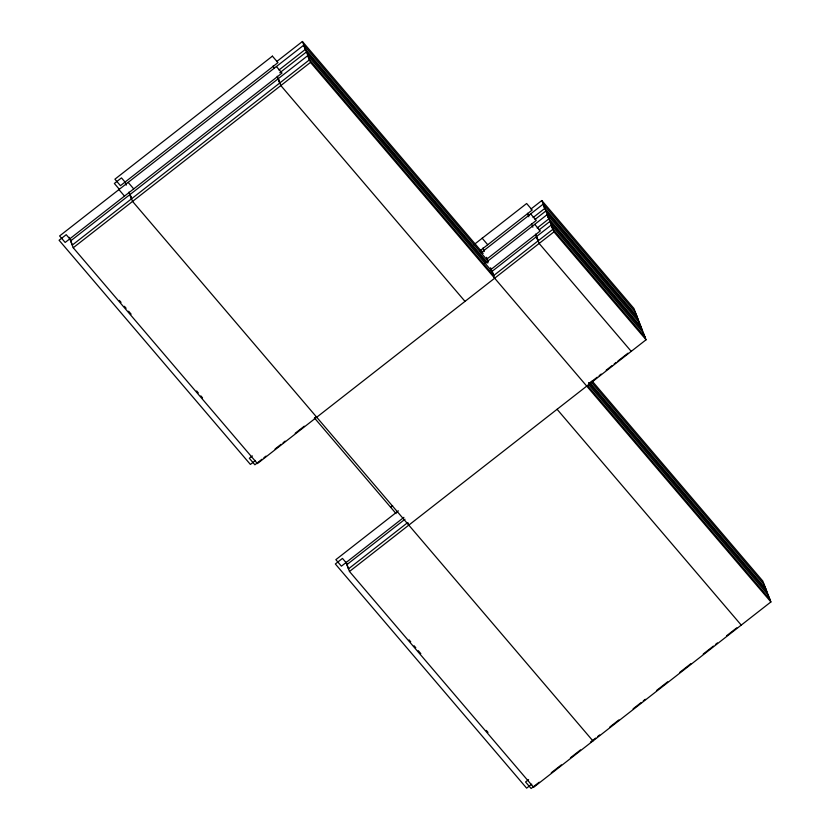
<?xml version="1.0" encoding="UTF-8"?>
<svg xmlns="http://www.w3.org/2000/svg" width="830" height="830" viewBox="0 0 830 830"><rect width="100%" height="100%" fill="white"/><g stroke="black" fill="none" stroke-linecap="round" stroke-linejoin="round"><path stroke-width="1.25" d="M276.691 61.576L302.4 41.5L483.195 253.378M278.963 70.011L305.284 49.458L303.645 45.235L59.615 235.948L65.165 242.453L282.003 73.071L276.463 66.587M279.762 72.801L306.446 51.948L486.401 262.84M530.951 209.025L541.824 200.528L553.973 231.871L257.404 463.576L73.237 247.755L310.503 62.395L302.4 41.5M473.92 244.694L526.645 203.506L532.206 210.021L479.74 250.982M528.523 215.561L543.059 204.222L544.708 208.486L533.088 217.564M481.016 252.766L530.702 213.953L536.263 220.469L486.577 259.292M534.997 219.473L545.87 210.976L637.959 318.886M485.073 263.214L547.105 214.669L548.765 218.933L537.145 228.011M539.054 229.92L549.927 221.423L642.005 329.334M252.351 455.909L249.322 458.264L254.883 464.779L261.938 459.26M490.634 269.74L540.32 230.916L534.748 224.401M255.484 460.463L250.401 464.437L59.096 240.254L66.224 234.683L71.256 240.586M263.95 457.683L265.974 456.116M275.041 449.02L281.09 444.299M283.103 442.722L285.126 441.145M295.2 433.27L304.278 426.184M314.363 418.31L316.375 416.733M390.598 507.192L392.632 505.595M398.358 510.834L335.849 559.669L341.41 566.174L403.909 517.349M404.988 519.238L346.992 564.545L348.59 569.007M348.621 568.747L407.634 522.641M589.207 383.439L597.195 377.204M599.187 375.637L601.19 374.081M606.18 370.18L612.177 365.501M614.169 363.945L616.171 362.378M617.883 361.06L627.978 353.175M592.091 380.991L762.801 581.042L770.904 601.937L533.649 787.297L349.482 571.476L646.062 339.781L633.902 308.438L541.824 200.528M528.596 779.629L525.566 781.995L531.117 788.5L539.189 782.202M531.729 784.184L526.635 788.158L335.341 563.975L342.468 558.403L347.5 564.307M551.286 772.751L561.36 764.876M570.438 757.78L580.523 749.905M590.441 742.145L595.639 738.098M597.559 736.594L599.675 734.944M609.749 727.07L618.889 719.921M633.114 708.81L641.248 702.46M643.281 700.873L645.315 699.285M656.489 690.55L667.662 681.814M679.863 672.29L691.037 663.554M703.228 654.03L713.385 646.093M715.418 644.505L717.452 642.918M726.603 635.77L736.76 627.833M635.199 311.945L543.349 204.315L544.978 208.506L636.828 316.137M639.256 322.393L547.406 214.763L549.035 218.954L640.874 326.584M643.302 332.84L551.452 225.21L553.081 229.402L644.931 337.032M553.973 231.871L646.062 339.781M631.225 351.36L539.147 243.46L535.547 234.174M482.147 238.2L487.729 244.746M303.925 45.287L487.853 260.828M591.095 381.81L764.098 584.559M305.554 49.468L487.801 263.048M590.192 383.035L765.727 588.74M588.574 382.568L766.847 591.489M307.982 55.735L491.91 271.275M588.428 384.383L768.155 595.006M309.611 59.916L493.528 275.467M587.526 385.618L769.773 599.187M310.503 62.395L770.904 601.937M465.008 301.383L280.841 85.563L277.241 76.277M557.086 409.294L741.242 625.104M128.162 182.382L133.713 188.898M125.683 182.808L121.481 177.89L114.364 183.461L119.396 189.365M592.962 740.951L132.561 201.41L128.951 192.124M314.477 417.998L396.055 513.594M118.97 189.634L124.5 196.119M119.375 300.398L121.056 302.369M124.417 306.301L126.098 308.272M128.619 311.219L131.13 314.176M196.648 390.94L198.318 392.912M200.839 395.869L202.52 397.829M409.055 639.868L410.736 641.839M414.097 645.771L415.778 647.742M418.289 650.699L420.81 653.646M486.318 730.421L487.999 732.382M764.046 584.777L765.685 588.999M768.103 595.224L769.742 599.447M635.552 313.19L636.786 316.386M639.183 322.569L640.843 326.833M643.24 333.017L644.9 337.281M527.444 213.279L528.793 216.755M531.49 223.727L532.85 227.202M482.956 248.035L484.305 251.511M486.556 257.321L488.362 261.958M490.613 267.768L494.659 278.216M273.195 65.829L274.087 68.153M407.893 522.817L408.796 525.141M345.882 562.19L349.482 571.476M124.905 181.677L126.253 185.163M69.191 237.307L73.237 247.755M272.406 56.139L114.914 179.187L120.454 185.671L277.946 62.624L272.406 56.139M129.76 194.718L70.747 240.825L72.376 245.026L131.389 198.92L129.76 194.718M278.06 78.881L130.071 194.5L131.69 198.681L279.679 83.073L278.06 78.881M307.702 55.683L278.341 78.611L279.98 82.834L309.341 59.905L307.702 55.683M536.356 236.758L492.169 271.275L493.798 275.477L537.985 240.959L536.356 236.758M551.162 225.117L536.637 236.457L538.286 240.731L552.811 229.381L551.162 225.117"/></g></svg>
